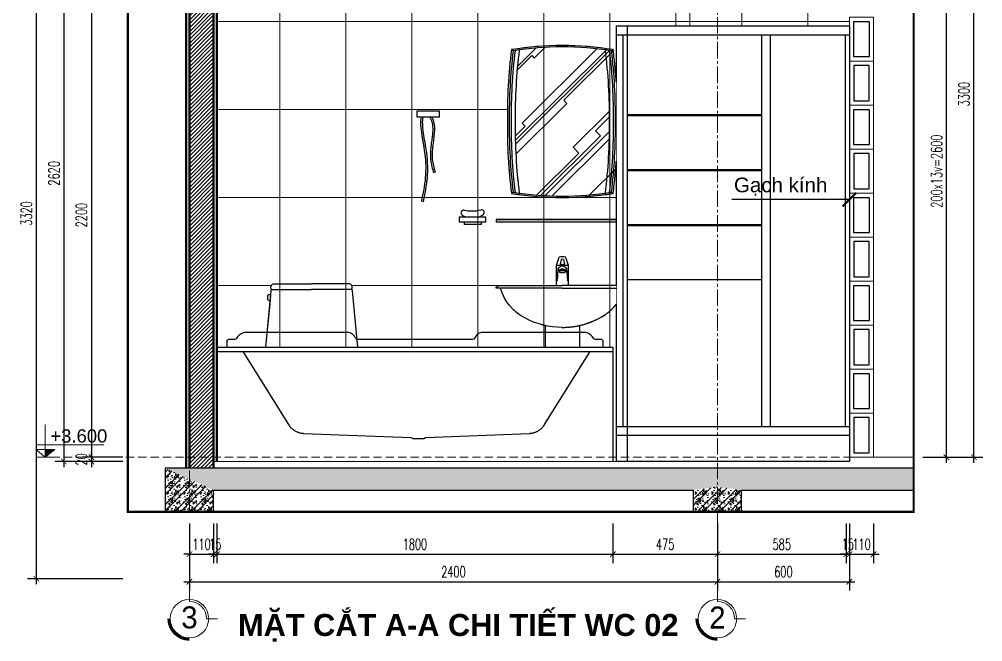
# Model space of a CAD drawing. Header units: millimetres. Extents: x -229618 to 2906, y -178063 to 96806.
# Drawn here: x -124300 to -119921, y -63331 to -60503 of the extents above; entities that cross this region are included whole.
import ezdxf
from ezdxf.enums import TextEntityAlignment as Align
from ezdxf.xclip import XClip

# ---------------------------------------------------------------- set-up
doc = ezdxf.new("R2010")
doc.units = ezdxf.units.MM
doc.header["$LTSCALE"] = 200
doc.header["$MEASUREMENT"] = 0
doc.header["$XCLIPFRAME"] = 0
doc.set_wipeout_variables(frame=1)
doc.header["$PDMODE"] = 3
doc.header["$PDSIZE"] = 50
for name, pattern in [('CENTER2', [1.125, 0.75, -0.125, 0.125, -0.125]), ('DASHED2', [0.375, 0.25, -0.125]), ('HIDDEN', [0.375, 0.25, -0.125])]:
    doc.linetypes.add(name, pattern=pattern)
doc.layers.get('0').update_dxf_attribs({"color": 95, "linetype": 'CONTINUOUS'})
doc.layers.get('DEFPOINTS').update_dxf_attribs({"linetype": 'CONTINUOUS'})
for name, color, linetype, lineweight in [('A-Wall', 1, 'CONTINUOUS', 50), ('hatch', 250, 'CONTINUOUS', 5), ('khuat', 8, 'DASHED2', 15), ('thay', 7, 'CONTINUOUS', 18), ('tim', 18, 'CENTER2', 9)]:
    doc.layers.add(name, color=color, linetype=linetype, lineweight=lineweight)
for name, color, linetype in [('DIM', 251, 'CONTINUOUS'), ('NOITHAT', 99, 'CONTINUOUS'), ('TEXT', 33, 'CONTINUOUS'), ('TUONG', 30, 'CONTINUOUS')]:
    doc.layers.add(name, color=color, linetype=linetype)
doc.styles.add('Aria H B iso', font='Vharialb_0.ttf')
doc.styles.add('Aria H iso', font='Vharial_0.ttf')
doc.styles.add('Arial iso', font='vnarial_0.ttf')
doc.styles.add('Arial N  iso', font='vnarialn_0.ttf')
doc.styles.add('dam', font='Vhavanb_0.ttf', dxfattribs={"width": 0.9, "height": 450})
doc.styles.add('Scale', font='vnsimli.shx', dxfattribs={"width": 0.65, "bigfont": 'bigfont.shx'})
doc.dimstyles.new('Scale', dxfattribs={"dimscale": 75, "dimtxt": 2, "dimasz": 1, "dimexe": 1.6, "dimexo": 0, "dimgap": 0.8, "dimtad": 1, "dimdec": 0, "dimzin": 0, "dimdsep": 46, "dimtxsty": 'Scale', "dimblk": 'ARCHTICK', "dimcen": 0.1, "dimdle": 1, "dimclrd": 256, "dimclre": 256, "dimclrt": 3, "dimadec": 0, "dimazin": 0, "dimtfac": 1, "dimtdec": 0, "dimtix": 1, "dimtmove": 2, "dimatfit": 3, "dimldrblk": 'ARCHTICK', "dimfxl": 0, "dimtolj": 1, "dimtzin": 0, "dimarcsym": 0})
pattern_1 = [(0, (138254.54, 118720.25), (0, 75), [0, -75]), (0, (138201.56, 118752.68), (0, 75), [0, -75]), (0, (138203.91, 118739.47), (0, 75), [0, -75]), (0, (138230.33, 118745.635), (0, 75), [0, -75]), (0, (138216.09, 118767.2), (0, 75), [0, -75]), (0, (138212.274, 118757.67), (0, 75), [0, -75]), (0, (138219.026, 118773.66), (0, 75), [0, -75]), (0, (138208.605, 118779.97), (0, 75), [0, -75]), (0, (138222.99, 118763.535), (0, 75), [0, -75]), (0, (138198.92, 118763.83), (0, 75), [0, -75]), (0, (138246.91, 118764.12), (0, 75), [0, -75]), (0, (138257.77, 118766.18), (0, 75), [0, -75]), (0, (138252.195, 118758.55), (0, 75), [0, -75]), (0, (138253.81, 118748.28), (0, 75), [0, -75]), (0, (138234.29, 118757.23), (0, 75), [0, -75]), (0, (138233.7, 118736.54), (0, 75), [0, -75]), (0, (138233.7, 118730.08), (0, 75), [0, -75]), (0, (138198.185, 118728.616), (0, 75), [0, -75]), (0, (138227.83, 118737.42), (0, 75), [0, -75]), (0, (138228.125, 118712.476), (0, 75), [0, -75]), (0, (138220.05, 118728.47), (0, 75), [0, -75]), (0, (138220.64, 118721.13), (0, 75), [0, -75]), (0, (138210.95, 118715.704), (0, 75), [0, -75]), (0, (138215.94, 118725.68), (0, 75), [0, -75]), (0, (138212.42, 118728.76), (0, 75), [0, -75]), (45, (138252.067, 118726.46), (0, 75.000023), [6, -100.06605]), (135, (138256.31, 118730.7), (-75.000023, 0), [6, -100.06605]), (270, (138252.07, 118734.944), (75, -1e-14), [8.485275, -66.514725]), (180, (138249.46, 118727.41), (-9e-15, -75), [9, -66]), (270, (138240.46, 118727.41), (75, -1e-14), [9, -66]), (45, (138240.463, 118718.413), (0, 75.000023), [12.72795, -93.3381]), (90, (138221.71, 118732.6), (-75, 5e-15), [12.6, -62.4]), (180, (138221.71, 118745.2), (-9e-15, -75), [12.6, -62.4]), (315, (138209.11, 118745.2), (75.000023, -2e-14), [17.8191, -88.24695]), (135, (138211.036, 118719.115), (-75.000023, 0), [5.25, -100.81605]), (225, (138207.323, 118722.827), (-8e-15, -75.000023), [5.25, -100.81605]), (0, (138203.61, 118719.115), (0, 75), [7.424625, -67.575375]), (0, (138238.45, 118769.82), (0, 75), [10.3125, -64.6875]), (90, (138248.76, 118769.82), (-75, 5e-15), [10.3125, -64.6875]), (225, (138248.76, 118780.13), (-8e-15, -75.000023), [14.58405, -91.481925]), (270, (138229.78, 118771.31), (75, -1e-14), [9.375, -65.625]), (0, (138229.78, 118761.94), (0, 75), [9.375, -65.625]), (135, (138239.15, 118761.937), (-75.000023, 0), [13.258275, -92.807775]), (45, (138234.546, 118774.2), (0, 75.000023), [6.375, -99.69105]), (135, (138239.054, 118778.71), (-75.000023, 0), [6.375, -99.69105]), (270, (138234.55, 118783.216), (75, -1e-14), [9.0156, -65.9844]), (135, (138205.1, 118768.8), (-75.000023, 0), [10.606575, -95.4594]), (0, (138197.6, 118768.8), (0, 75), [7.5, -67.5]), (270, (138197.6, 118776.3), (75, -1e-14), [7.5, -67.5]), (45, (138192.073, 118710.63), (-37.123106, 37.123106), []), (45, (138218.323, 118710.63), (-37.123106, 37.123106), [])]

# ---------------------------------------------------------------- blocks, each defined once
blk = doc.blocks.new('td')
for p, q in [((-1060.1, 1980), (0, 1980)), ((-1060.1, 1980), (-1060.1, 0)), ((0, 1980), (0, 0)), ((-1060.1, 1940), (0, 1940)), ((-1030.1, 1940), (-1030.1, 160)), ((-400.1, 1940), (-400.1, 160)), ((-360.1, 1940), (-360.1, 160)), ((-20, 1940), (-20, 160)), ((-1060.1, 160), (0, 160)), ((-1060.1, 120), (0, 120))]:
    blk.add_line(p, q)
at = {"color": 250, "ltscale": 3}
for p, q in [((-1010.1, 1980), (-1010.1, 0)), ((-1010.1, 1578), (-400.1, 1578)), ((-1010.1, 1573), (-400.1, 1573)), ((-1010.1, 1328), (-400.1, 1328)), ((-1010.1, 1323), (-400.1, 1323)), ((-1010.1, 1078), (-400.1, 1078)), ((-1010.1, 1073), (-400.1, 1073)), ((-1010.1, 828), (-400.1, 828))]:
    blk.add_line(p, q, dxfattribs=at)
at = {"color": 5}
blk.add_line((0, 0), (-1060.1, 0), dxfattribs=at)
blk = doc.blocks.new('KE - GUONG')
at = {"color": 250}
for p, q in [((-578, 225.1), (-585.9, 224.1)), ((-639.1, 93.5), (-631.4, 91.9)), ((-15, -224.2), (-15, -226.7)), ((15.3, -224.2), (15.3, -226.7))]:
    blk.add_line(p, q, dxfattribs=at)
for p, q in [((378, 24.7), (356.5, 123.3)), ((460, 123.3), (356.5, 123.3)), ((438.5, 24.7), (460, 123.3)), ((-300, 10), (300, 10)), ((-300, 10), (-300, 0)), ((300, 10), (300, 0)), ((378, 24.7), (438.5, 24.7)), ((27.5, -198.9), (-27.5, -198.9))]:
    blk.add_line(p, q)
for points in [[(-560, 504.1), (-560, 475.9), (-660, 475.9), (-660, 504.1)], [(-347.7, 21.4), (-468.7, 21.4), (-468.7, -0.7), (-347.7, -0.7)], [(347.7, 21.4), (468.7, 21.4), (468.7, -0.7), (347.7, -0.7)], [(-369.3, -12.2), (-444.8, -12.2), (-444.8, -1), (-369.3, -1)], [(369.3, -12.2), (444.8, -12.2), (444.8, -1), (369.3, -1)]]:
    blk.add_lwpolyline(points, close=True)
for points in [[(300, 10), (-300, 10)], [(-300, 0), (300, 0)]]:
    blk.add_lwpolyline(points)
for points in [[(-5.9, -172), (-9.3, -192.4, 0.169183)], [(5.9, -172), (9.3, -192.4, -0.169183)]]:
    blk.add_lwpolyline(points, format="xyb")
blk.add_lwpolyline([(15.3, -224.2, 0.259522), (14.7, -223.1, 0.076064), (10.9, -221.5, 0.036376), (6.4, -220.7, 0.026507), (0.1, -220.3, 0.026507), (-6.1, -220.7, 0.036376), (-10.6, -221.5, 0.076064), (-14.4, -223.1, 0.259522), (-15, -224.2, 0.259522)], format="xyb", dxfattribs=at)
blk.add_lwpolyline([(-15, -226.7, 0.259522), (-14.4, -227.9, 0.076064), (-10.6, -229.5, 0.036376), (-6.1, -230.3, 0.026507), (0.1, -230.6, 0.026507), (6.4, -230.3, 0.036376), (10.9, -229.5, 0.076064), (14.7, -227.9, 0.259522), (15.3, -226.7, 0.259522), (14.7, -225.6, 0.076064), (10.9, -224, 0.036376), (6.4, -223.2, 0.026507), (0.1, -222.9, 0.026507), (-6.1, -223.2, 0.036376), (-10.6, -224, 0.076064), (-14.4, -225.6, 0.259522)], format="xyb", close=True, dxfattribs=at)
for centre, radius, start, end in [((-449.1, 40.9), 11.7, 78.5271, 232.5106), ((-411.6, 225.7), 176.9, 258.5271, 283.863), ((-366.4, 42.6), 11.7, 309.8795, 103.863), ((-408.9, 93.4), 77.9, 232.5106, 247.6157), ((-408.9, 93.4), 77.9, 292.3843, 309.8795), ((0, -180.7), 10.5, 56.062, 123.938), ((0.1, -237.9), 23, 31.6515, 148.3091), ((0, -162.2), 31.6, 252.9385, 287.0615)]:
    blk.add_arc(centre, radius, start, end)
for points, knots in [([(-639.1, 93.5), (-631.8, 128.5), (-617.1, 198.4), (-620.6, 319.7), (-642.5, 400.5), (-643.2, 466.6), (-640.1, 475.9)], [0, 0, 0, 0, 107.44912, 214.543406, 353.19918, 382.692717, 382.692717, 382.692717, 382.692717]), ([(-631.4, 91.9), (-629.2, 102.3), (-627, 112.8), (-623.1, 132.5), (-621.3, 141.7), (-618.4, 159.1), (-617.1, 167.3), (-615.1, 182.3), (-614.3, 189), (-613.1, 201.5), (-612.7, 207.4), (-612, 219.2), (-611.8, 225.1), (-611.4, 242.7), (-611.6, 254.5), (-612.4, 272.8), (-612.9, 279.4), (-613.9, 291.6), (-614.4, 297.1), (-615.5, 306.7), (-616, 310.7), (-617.1, 318.7), (-617.7, 322.6), (-619.6, 334.5), (-620.9, 342.2), (-624.7, 364), (-627.2, 377.9), (-631.5, 406.7), (-633.3, 421.7), (-634.4, 439.4), (-634.5, 441.1), (-634.7, 444.4), (-634.7, 445.9), (-634.8, 448.9), (-634.9, 450.4), (-635, 454.9), (-634.9, 457.8), (-634.6, 463.3), (-634.3, 466), (-633.4, 470.8), (-632.8, 473), (-631.9, 475.2), (-631.7, 475.6), (-631.6, 475.9)], [0, 0, 0, 0, 32.051414, 32.051414, 59.922573, 59.922573, 84.595144, 84.595144, 104.421072, 104.421072, 121.6174, 121.6174, 138.813729, 138.813729, 173.206386, 173.206386, 192.834642, 192.834642, 209.538266, 209.538266, 221.881405, 221.881405, 234.224545, 234.224545, 258.910823, 258.910823, 303.026018, 303.026018, 347.141213, 347.141213, 351.905454, 351.905454, 356.023752, 356.023752, 360.142051, 360.142051, 368.378648, 368.378648, 376.615245, 376.615245, 384.851843, 384.851843, 386.272842, 386.272842, 386.272842, 386.272842]), ([(-602.6, 475.9), (-602.3, 475.4), (-602, 475), (-601.5, 474), (-601.2, 473.5), (-600.3, 471.9), (-599.8, 470.9), (-598.2, 467.7), (-597.2, 465.6), (-594.6, 459.1), (-593.3, 454.7), (-591.1, 445.7), (-590.4, 441.2), (-589.1, 429), (-588.9, 421.2), (-589.5, 405.3), (-590.3, 397.3), (-592.3, 380.9), (-593.5, 372.7), (-595.2, 360.6), (-595.7, 356.8), (-596.7, 349.3), (-597.2, 345.5), (-598.4, 334.2), (-599.1, 326.7), (-599.8, 314.5), (-599.9, 309.7), (-599.9, 301.1), (-599.8, 297.1), (-599.4, 289.5), (-599.2, 285.8), (-598.4, 278.5), (-597.9, 274.9), (-596.1, 264.1), (-594.5, 256.9), (-590.6, 240.8), (-588.1, 231.8), (-585.7, 223)], [440.706579, 440.706579, 440.706579, 440.706579, 442.338268, 442.338268, 444.206247, 444.206247, 447.942204, 447.942204, 455.414119, 455.414119, 470.35795, 470.35795, 485.30178, 485.30178, 509.480623, 509.480623, 533.659466, 533.659466, 557.838309, 557.838309, 568.852156, 568.852156, 579.866002, 579.866002, 601.893696, 601.893696, 615.739718, 615.739718, 627.322298, 627.322298, 637.99877, 637.99877, 648.675243, 648.675243, 670.028189, 670.028189, 697.35351, 697.35351, 697.35351, 697.35351]), ([(-593.5, 475.9), (-574, 439.7), (-587.2, 371.4), (-595.5, 287.9), (-583.4, 244.4), (-578, 225.1)], [445.196862, 445.196862, 445.196862, 445.196862, 563.3962, 637.834002, 697.35351, 697.35351, 697.35351, 697.35351])]:
    blk.add_open_spline(points, degree=3, knots=knots, dxfattribs=at)
for points in [[(-231.3, 782), (-178.9, 789.3), (-130.4, 794.5), (-68.5, 798.9), (-18.8, 800.6), (38.5, 800.1), (94.1, 797.3), (140.7, 793.5), (186.9, 788.3), (231.3, 782), (237.9, 722.9), (242.2, 675), (246.7, 606.9), (249.1, 543.3), (249.8, 494.7), (249.8, 422.3), (248, 331.7), (243.8, 255.9), (239.4, 203.2), (231.3, 128.8), (194.5, 123.5), (137.9, 117), (70.9, 112.1), (5.8, 110), (-59.8, 111.5), (-116, 115.1), (-182.2, 121.9), (-231.3, 128.8), (-238.5, 193.8), (-244.2, 262.8), (-248, 332.9), (-249.6, 393.5), (-249.7, 455.4), (-249.4, 531.7), (-246.9, 603), (-242.4, 672.4), (-237.6, 726.1)], [(-300.6, -301.5), (-300.6, -298), (-289.2, -290), (289.2, -290), (300.6, -298), (300.6, -301.5), (280.3, -301.5), (270.5, -330.5), (257.7, -355.8), (240.1, -381), (225.2, -397.5), (200.4, -418.6), (170.7, -436.7), (144.8, -449.5), (104.3, -464.6), (78.7, -474.6), (78.7, -641.9), (67.3, -660.2), (48.7, -677.3), (28.3, -687.6), (0, -692.3), (-28.9, -687.4), (-50.8, -675.9), (-68.2, -659.1), (-78.7, -641.9), (-78.7, -474.6), (-105.9, -464.1), (-139.7, -451.7), (-170.7, -436.7), (-198.4, -420.1), (-227.8, -394.9), (-251.5, -365.6), (-263.3, -345.6), (-274.1, -321.2), (-280.3, -301.5)]]:
    blk.add_wipeout(points).dxf.layer = 'hatch'
for p, q in [((-223.4, 777), (-231.3, 782)), ((223.4, 777), (231.3, 782)), ((-223.4, 133.8), (-231.3, 128.8)), ((223.4, 133.8), (231.3, 128.8)), ((-78.7, -474.6), (-78.7, -641.9)), ((78.7, -474.6), (78.7, -641.9))]:
    blk.add_line(p, q)
for points in [[(-205.6, 688.3), (-138.6, 754.8), (-127.7, 743.7), (-77.8, 793.2)], [(-204, 706.1), (-118.6, 790.8)], [(-214.1, 389.3), (-168.9, 434.1), (-183.3, 448.6), (158.3, 787.5)], [(-213.7, 369), (203, 782.5)], [(-213.3, 352.9), (217.7, 780.6)], [(-211.4, 307.7), (20.5, 537.9), (6.7, 551.8), (234.8, 778.1)], [(-119.1, 120), (74.8, 312.3), (49.1, 338.2), (214.4, 502.1)], [(-99.8, 118.8), (174.1, 390.5), (151.4, 413.5), (214.4, 476)], [(-80.1, 117.7), (214.4, 409.9)], [(-48, 116.6), (213.9, 376.4)], [(122.7, 120.3), (245.9, 242.5)]]:
    blk.add_lwpolyline(points, dxfattribs=at)
for points in [[(27.5, -280.7), (27.5, -198.9), (17.9, -166.5, 0.332909), (8.9, -159.8), (0, -159.8), (-8.9, -159.8, 0.332909), (-17.9, -166.5), (-27.5, -198.9), (-27.5, -280.7)], [(-22.7, -268.7), (-18.6, -214.6, -0.741267), (18.9, -214.6), (23, -268.7)], [(0, -480, -0.126626), (-170.7, -436.7, -0.216901), (-280.3, -301.5, -1.293166)], [(0, -480, 0.126626), (170.7, -436.7, 0.216901), (280.3, -301.5, 1.293166)]]:
    blk.add_lwpolyline(points, format="xyb")
for points in [[(-280.3, -301.5), (-300.6, -301.5), (-300.6, -298), (-289.2, -290), (-211.5, -290)], [(0, -301.5), (-280.3, -301.5)], [(-211.5, -290), (0, -290)], [(-27.5, -280.7), (-27.5, -290)], [(211.5, -290), (0, -290)], [(0, -301.5), (280.3, -301.5)], [(27.5, -290), (27.5, -280.7)], [(280.3, -301.5), (300.6, -301.5), (300.6, -298), (289.2, -290), (211.5, -290)]]:
    blk.add_lwpolyline(points)
for centre, radius, start, end in [((9.6, -747.2), 1548, 90.3542, 98.9514), ((9.6, -747.2), 1541.8, 90.3556, 98.6923), ((-9.6, -747.2), 1548, 81.0486, 89.6458), ((-9.6, -747.2), 1541.8, 81.3077, 89.6444), ((2151.8, 484.1), 2401.6, 172.8749, 180.6843), ((2151.8, 484.1), 2393.2, 172.9703, 180.6867), ((-2151.8, 484.1), 2393.2, 359.3133, 7.0297), ((-2151.8, 484.1), 2401.6, 359.3157, 7.1251), ((2151.8, 426.7), 2401.6, 179.3157, 187.1251), ((2151.8, 426.7), 2393.2, 179.3133, 187.0297), ((-2151.8, 426.7), 2393.2, 352.9703, 0.6867), ((-2151.8, 426.7), 2401.6, 352.8749, 0.6843), ((9.6, 1657.9), 1541.8, 261.3077, 269.6444), ((-9.6, 1657.9), 1541.8, 270.3556, 278.6923), ((9.6, 1657.9), 1548, 261.0486, 269.6458), ((-9.6, 1657.9), 1548, 270.3542, 278.9514), ((0, -605.8), 86.6, 204.6461, 335.3539)]:
    blk.add_arc(centre, radius, start, end)
for centre, radius, start, end in [((2151.8, 484.1), 2384.6, 172.9125, 180.6892), ((2151.8, 484.1), 2366.2, 172.7926, 180.6946), ((-2151.8, 484.1), 2366.2, 359.3054, 7.2074), ((-2151.8, 484.1), 2384.6, 359.3108, 7.0875), ((2151.8, 426.7), 2384.6, 179.3108, 187.0875), ((2151.8, 426.7), 2366.2, 179.3054, 187.2074), ((-2151.8, 426.7), 2366.2, 352.7926, 0.6946), ((-2151.8, 426.7), 2384.6, 352.9125, 0.6892)]:
    blk.add_arc(centre, radius, start, end, dxfattribs=at)
at = {"layer": 'hatch'}
for points in [[(-231.3, 782), (-178.9, 789.3), (-130.4, 794.5), (-68.5, 798.9), (-18.8, 800.6), (38.5, 800.1), (94.1, 797.3), (140.7, 793.5), (186.9, 788.3), (231.3, 782), (237.9, 722.9), (242.2, 675), (246.7, 606.9), (249.1, 543.3), (249.8, 494.7), (249.8, 422.3), (248, 331.7), (243.8, 255.9), (239.4, 203.2), (231.3, 128.8), (194.5, 123.5), (137.9, 117), (70.9, 112.1), (5.8, 110), (-59.8, 111.5), (-116, 115.1), (-182.2, 121.9), (-231.3, 128.8), (-238.5, 193.8), (-244.2, 262.8), (-248, 332.9), (-249.6, 393.5), (-249.7, 455.4), (-249.4, 531.7), (-246.9, 603), (-242.4, 672.4), (-237.6, 726.1)], [(-300.6, -301.5), (-300.6, -298), (-289.2, -290), (289.2, -290), (300.6, -298), (300.6, -301.5), (280.3, -301.5), (270.5, -330.5), (257.7, -355.8), (240.1, -381), (225.2, -397.5), (200.4, -418.6), (170.7, -436.7), (144.8, -449.5), (104.3, -464.6), (78.7, -474.6), (78.7, -641.9), (67.3, -660.2), (48.7, -677.3), (28.3, -687.6), (0, -692.3), (-28.9, -687.4), (-50.8, -675.9), (-68.2, -659.1), (-78.7, -641.9), (-78.7, -474.6), (-105.9, -464.1), (-139.7, -451.7), (-170.7, -436.7), (-198.4, -420.1), (-227.8, -394.9), (-251.5, -365.6), (-263.3, -345.6), (-274.1, -321.2), (-280.3, -301.5)]]:
    blk.add_lwpolyline(points, close=True, dxfattribs=at)
blk = doc.blocks.new('WC2-F')
blk.add_wipeout([(174.5, 787.5), (179.4, 784.3), (182.8, 780), (184.9, 773), (184.5, 767.7), (182.2, 762.4), (184, 759.1), (184.9, 755.4), (216.2, 420.8), (220.5, 418), (224.6, 413.5), (227.1, 408.4), (228.1, 403.4), (227.7, 397.2), (226.3, 392.3), (224.8, 387.7), (228.8, 381.3), (229.2, 335.4), (220.2, 320.3), (212.1, 309), (197.2, 289.1), (180.9, 268.8), (166.5, 252), (148, 231.7), (132.1, 215.3), (120.7, 204.2), (114.7, 195.9), (112.2, 186.1), (111.3, 171.8), (110.2, 149.9), (109.2, 125.8), (109.2, 94.4), (108.3, 68.5), (108.6, 38.2), (109, 22.6), (109.7, 0), (-109.7, 0), (-108.7, 34.2), (-108.4, 60.8), (-108.5, 93.1), (-109.1, 122.9), (-110.4, 154), (-111.8, 179.4), (-112.2, 186.1), (-113.3, 192.1), (-115.7, 197.7), (-120.7, 204.2), (-128.3, 211.6), (-139.3, 222.7), (-152.3, 236.3), (-163.6, 248.8), (-177, 264.1), (-189.9, 279.9), (-200.9, 293.9), (-212.7, 309.8), (-221.7, 322.6), (-224.9, 327.7), (-229.2, 335.4), (-229.1, 341.5), (-229, 353.8), (-229, 365), (-228.9, 374.5), (-228.8, 381.3), (-224.8, 387.7), (-225.4, 389.7), (-227.1, 394.9), (-228.1, 399.9), (-228, 404.6), (-226.5, 409.9), (-224.1, 414.1), (-220.1, 418.4), (-216.2, 420.8), (-184.9, 755.4), (-184.4, 758.1), (-183.1, 760.9), (-182.2, 762.4), (-183.5, 764.9), (-184.6, 768.1), (-184.9, 772.3), (-184.2, 776.7), (-182.9, 779.7), (-180.8, 782.9), (-178.4, 785.1), (-175.9, 786.8), (-174.5, 787.5)]).dxf.layer = 'hatch'
for points in [[(-182.2, 762.4, 0.135789), (-184.9, 755.4, 0), (-186.6, 737.3, 0.372877)], [(-182.2, 762.4, -0.464865), (-174.5, 787.5), (0, 787.5)], [(182.2, 762.4, 0.464865), (174.5, 787.5), (0, 787.5)], [(182.2, 762.4, -0.135789), (184.9, 755.4, 0), (216.2, 420.8, -0.372877), (227.1, 394.9), (224.8, 387.7), (228.8, 381.3), (229.2, 335.4, -0.035706), (220.2, 320.3, -0.049287), (120.7, 204.2, 0.187314), (112.2, 186.1, 0.026507), (109.7, 0), (0, 0)], [(-188.7, 714.4), (-216.2, 420.8, 0.372877), (-227.1, 394.9), (-224.8, 387.7), (-228.8, 381.3), (-229.2, 335.4, 0.035706), (-220.2, 320.3, 0.049287), (-120.7, 204.2, -0.187314), (-112.2, 186.1, -0.026507), (-109.7, 0), (0, 0)], [(-186.6, 737.3), (-196.2, 737.3, 0.414214), (-199.4, 734.1), (-199.4, 717.7, 0.414214), (-196.2, 714.4), (-188.7, 714.4)], [(-186.6, 737.3), (-188.7, 714.4, 0.372877)], [(0, 387), (-214.4, 387, -0.09755), (-225.2, 389.1, -1.071016)], [(0, 387), (214.4, 387, 0.09755), (225.2, 389.1, 1.071016)], [(0, 330.5), (-217.8, 330.5, 0.146126), (-225.3, 328.2, -4.213533)], [(0, 330.5), (217.8, 330.5, -0.146126), (225.3, 328.2, 4.213533)]]:
    blk.add_lwpolyline(points, format="xyb")
at = {"color": 250}
for points in [[(-182.2, 762.4), (0, 762.4)], [(182.2, 762.4), (0, 762.4)], [(0, 408.7), (-185.6, 406.3)], [(-105.9, 390.7), (-109, 393.2), (-106.2, 407.2), (-107.6, 412.6), (-102.8, 422.8)], [(0, 408.7), (185.6, 406.3)], [(105.9, 390.7), (109, 393.2), (106.2, 407.2), (107.6, 412.6), (102.8, 422.8)], [(-175.3, 389.5), (-153.7, 389.8)], [(-174.6, 387), (-175.3, 389.3)], [(0, 391.4), (-154, 389.8)], [(-153.4, 389.7), (-153.4, 387)], [(0, 391.4), (154, 389.8)], [(153.4, 389.7), (153.4, 387)], [(175.3, 389.5), (153.7, 389.8)], [(174.6, 387), (175.3, 389.3)]]:
    blk.add_lwpolyline(points, dxfattribs=at)
for points in [[(-186.2, 418), (-207.1, 418, -0.133329), (-216.6, 420.6, 1.360403)], [(0, 423.1), (-180.8, 423.1, 0.34288), (-185.9, 419.1, -0.0145), (-188.2, 411.2, 0.376538), (-186.2, 406.6, 0.162235), (-191.3, 402.9, 0.147806), (-194.7, 393, 0.412755), (-191.3, 389.3), (-175.3, 389.5)], [(0, 423.1), (180.8, 423.1, -0.34288), (185.9, 419.1, 0.0145), (188.2, 411.2, -0.376538), (186.2, 406.6, -0.162235), (191.3, 402.9, -0.147806), (194.7, 393, -0.412755), (191.3, 389.3), (175.3, 389.5)], [(186.2, 418), (207.1, 418, 0.133329), (216.6, 420.6, -1.360403)]]:
    blk.add_lwpolyline(points, format="xyb", dxfattribs=at)
at = {"layer": 'hatch'}
blk.add_lwpolyline([(174.5, 787.5), (179.4, 784.3), (182.8, 780), (184.9, 773), (184.5, 767.7), (182.2, 762.4), (184, 759.1), (184.9, 755.4), (216.2, 420.8), (220.5, 418), (224.6, 413.5), (227.1, 408.4), (228.1, 403.4), (227.7, 397.2), (226.3, 392.3), (224.8, 387.7), (228.8, 381.3), (229.2, 335.4), (220.2, 320.3), (212.1, 309), (197.2, 289.1), (180.9, 268.8), (166.5, 252), (148, 231.7), (132.1, 215.3), (120.7, 204.2), (114.7, 195.9), (112.2, 186.1), (111.3, 171.8), (110.2, 149.9), (109.2, 125.8), (109.2, 94.4), (108.3, 68.5), (108.6, 38.2), (109, 22.6), (109.7, 0), (-109.7, 0), (-108.7, 34.2), (-108.4, 60.8), (-108.5, 93.1), (-109.1, 122.9), (-110.4, 154), (-111.8, 179.4), (-112.2, 186.1), (-113.3, 192.1), (-115.7, 197.7), (-120.7, 204.2), (-128.3, 211.6), (-139.3, 222.7), (-152.3, 236.3), (-163.6, 248.8), (-177, 264.1), (-189.9, 279.9), (-200.9, 293.9), (-212.7, 309.8), (-221.7, 322.6), (-224.9, 327.7), (-229.2, 335.4), (-229.1, 341.5), (-229, 353.8), (-229, 365), (-228.9, 374.5), (-228.8, 381.3), (-224.8, 387.7), (-225.4, 389.7), (-227.1, 394.9), (-228.1, 399.9), (-228, 404.6), (-226.5, 409.9), (-224.1, 414.1), (-220.1, 418.4), (-216.2, 420.8), (-184.9, 755.4), (-184.4, 758.1), (-183.1, 760.9), (-182.2, 762.4), (-183.5, 764.9), (-184.6, 768.1), (-184.9, 772.3), (-184.2, 776.7), (-182.9, 779.7), (-180.8, 782.9), (-178.4, 785.1), (-175.9, 786.8), (-174.5, 787.5)], close=True, dxfattribs=at)
blk = doc.blocks.new('MBEN BON TAM')
for p, q in [((115.8, 520), (1915.7, 520)), ((115.8, 520), (115.8, 0)), ((115.8, 500), (1915.7, 500)), ((1915.7, 520), (1915.7, 0))]:
    blk.add_line(p, q)
at = {"color": 8}
blk.add_lwpolyline([(1286.7, 561.2, -0.304632), (1277.5, 555), (755.3, 555, -0.304632), (746, 561.2, 0.252249), (714.7, 587), (245.9, 587, 0.097211), (234.5, 584.8, 0.153758), (203.1, 558.7, -0.254734), (196.4, 555), (170.8, 555, 0.414214), (160.8, 545), (160.8, 520), (1871.9, 520), (1871.9, 545, 0.414214), (1861.9, 555), (1836.4, 555, -0.254734), (1829.7, 558.7, 0.153758), (1798.2, 584.8, 0.097211), (1786.9, 587), (1318.1, 587, 0.252249)], format="xyb", close=True, dxfattribs=at)
at = {"color": 8, "linetype": 'HIDDEN', "ltscale": 10}
blk.add_lwpolyline([(233.8, 500), (441.2, 168.2, 0.248182), (510, 128.4), (997.7, 109.6), (1005.8, 105), (1055.8, 105), (1063.9, 109.6), (1536.7, 128.4, 0.248182), (1605.4, 168.2), (1812.8, 500)], format="xyb", dxfattribs=at)
blk = doc.blocks.new('_ArchTick')
at = {"color": 0, "linetype": 'ByBlock', "const_width": 0.15}
blk.add_lwpolyline([(-0.5, -0.5), (0.5, 0.5)], dxfattribs=at)
blk = doc.blocks.new('*D1008')
at = {"layer": 'DEFPOINTS', "color": 0}
for p in [(-120193.3, -59893), (-120086, -59893), (-120193.3, -62493)]:
    blk.add_point(p, dxfattribs=at)
at = {"layer": 'DIM', "lineweight": -2}
for p, q in [((-120193.3, -59893), (-120046, -59893)), ((-120086, -62518), (-120086, -59868)), ((-120193.3, -62493), (-120046, -62493))]:
    blk.add_line(p, q, dxfattribs=at)
at = {"layer": 'DIM', "lineweight": -2, "xscale": 25, "yscale": 25, "zscale": 25}
for p, rotation in [((-120086, -59893), 90), ((-120086, -62493), 270)]:
    blk.add_blockref('_ArchTick', p, dxfattribs=dict(at, rotation=rotation))
at = {"layer": 'DIM', "color": 3, "insert": (-120131, -61193), "char_height": 50, "attachment_point": 5, "rotation": 90, "style": 'Scale'}
blk.add_mtext('\\A1;200x13v=2600', dxfattribs=at)
blk = doc.blocks.new('*D1010')
at = {"layer": 'DEFPOINTS', "color": 0}
for p in [(-120193.3, -59193), (-119961, -59193), (-120193.3, -62493)]:
    blk.add_point(p, dxfattribs=at)
at = {"layer": 'DIM', "lineweight": -2}
for p, q in [((-120193.3, -59193), (-119921, -59193)), ((-119961, -62518), (-119961, -59168)), ((-120193.3, -62493), (-119921, -62493))]:
    blk.add_line(p, q, dxfattribs=at)
at = {"layer": 'DIM', "lineweight": -2, "xscale": 25, "yscale": 25, "zscale": 25}
for p, rotation in [((-119961, -59193), 90), ((-119961, -62493), 270)]:
    blk.add_blockref('_ArchTick', p, dxfattribs=dict(at, rotation=rotation))
at = {"layer": 'DIM', "color": 3, "insert": (-120006, -60843), "char_height": 50, "attachment_point": 5, "rotation": 90, "style": 'Scale'}
blk.add_mtext('\\A1;3300', dxfattribs=at)
blk = doc.blocks.new('*D1014')
at = {"layer": 'DEFPOINTS', "color": 0}
for p in [(-123830, -60293), (-123972.6, -62493), (-123830, -62493)]:
    blk.add_point(p, dxfattribs=at)
at = {"layer": 'DIM', "lineweight": -2}
for p, q in [((-123830, -60293), (-124012.6, -60293)), ((-123972.6, -60268), (-123972.6, -62518)), ((-123830, -62493), (-124012.6, -62493))]:
    blk.add_line(p, q, dxfattribs=at)
at = {"layer": 'DIM', "lineweight": -2, "xscale": 25, "yscale": 25, "zscale": 25}
for p, rotation in [((-123972.6, -60293), 90), ((-123972.6, -62493), 270)]:
    blk.add_blockref('_ArchTick', p, dxfattribs=dict(at, rotation=rotation))
at = {"layer": 'DIM', "color": 3, "insert": (-124017.6, -61393), "char_height": 50, "attachment_point": 5, "rotation": 90, "style": 'Scale'}
blk.add_mtext('\\A1;2200', dxfattribs=at)
blk = doc.blocks.new('*D1015')
at = {"layer": 'DEFPOINTS', "color": 0}
for p in [(-123830, -62493), (-123972.6, -62513), (-123830, -62513)]:
    blk.add_point(p, dxfattribs=at)
at = {"layer": 'DIM', "lineweight": -2}
for p, q in [((-123830, -62493), (-124012.6, -62493)), ((-123972.6, -62493), (-123972.6, -62468)), ((-123972.6, -62493), (-123972.6, -62513)), ((-123830, -62513), (-124012.6, -62513)), ((-123972.6, -62513), (-123972.6, -62538))]:
    blk.add_line(p, q, dxfattribs=at)
at = {"layer": 'DIM', "lineweight": -2, "xscale": 25, "yscale": 25, "zscale": 25}
for p, rotation in [((-123972.6, -62493), 270), ((-123972.6, -62513), 90)]:
    blk.add_blockref('_ArchTick', p, dxfattribs=dict(at, rotation=rotation))
at = {"layer": 'DIM', "color": 3, "insert": (-124017.6, -62503), "char_height": 50, "attachment_point": 5, "rotation": 90, "style": 'Scale'}
blk.add_mtext('\\A1;20', dxfattribs=at)
blk = doc.blocks.new('*D1016')
at = {"layer": 'DEFPOINTS', "color": 0}
for p in [(-123830, -59893), (-124097.6, -62513), (-123830, -62513)]:
    blk.add_point(p, dxfattribs=at)
at = {"layer": 'DIM', "lineweight": -2}
for p, q in [((-123830, -59893), (-124137.6, -59893)), ((-124097.6, -59868), (-124097.6, -62538)), ((-123830, -62513), (-124137.6, -62513))]:
    blk.add_line(p, q, dxfattribs=at)
at = {"layer": 'DIM', "lineweight": -2, "xscale": 25, "yscale": 25, "zscale": 25}
for p, rotation in [((-124097.6, -59893), 90), ((-124097.6, -62513), 270)]:
    blk.add_blockref('_ArchTick', p, dxfattribs=dict(at, rotation=rotation))
at = {"layer": 'DIM', "color": 3, "insert": (-124142.6, -61203), "char_height": 50, "attachment_point": 5, "rotation": 90, "style": 'Scale'}
blk.add_mtext('\\A1;2620', dxfattribs=at)
blk = doc.blocks.new('*D1017')
at = {"layer": 'DEFPOINTS', "color": 0}
for p in [(-124222.6, -59725.2), (-123830, -59725.2), (-123830, -63045.2)]:
    blk.add_point(p, dxfattribs=at)
at = {"layer": 'DIM', "lineweight": -2}
for p, q in [((-123830, -59725.2), (-124262.6, -59725.2)), ((-124222.6, -63070.2), (-124222.6, -59700.2)), ((-123830, -63045.2), (-124262.6, -63045.2))]:
    blk.add_line(p, q, dxfattribs=at)
at = {"layer": 'DIM', "lineweight": -2, "xscale": 25, "yscale": 25, "zscale": 25}
for p, rotation in [((-124222.6, -59725.2), 90), ((-124222.6, -63045.2), 270)]:
    blk.add_blockref('_ArchTick', p, dxfattribs=dict(at, rotation=rotation))
at = {"layer": 'DIM', "color": 3, "insert": (-124267.6, -61385.2), "char_height": 50, "attachment_point": 5, "rotation": 90, "style": 'Scale'}
blk.add_mtext('\\A1;3320', dxfattribs=at)
blk = doc.blocks.new('*D1027')
at = {"layer": 'DEFPOINTS', "color": 0}
for p in [(-123526.9, -62794.3), (-123416.9, -62794.3), (-123416.9, -62933.7)]:
    blk.add_point(p, dxfattribs=at)
at = {"layer": 'DIM', "lineweight": -2}
for p, q in [((-123526.9, -62794.3), (-123526.9, -62973.7)), ((-123416.9, -62794.3), (-123416.9, -62973.7)), ((-123526.9, -62933.7), (-123551.9, -62933.7)), ((-123526.9, -62933.7), (-123416.9, -62933.7)), ((-123416.9, -62933.7), (-123391.9, -62933.7))]:
    blk.add_line(p, q, dxfattribs=at)
at = {"layer": 'DIM', "lineweight": -2, "xscale": 25, "yscale": 25, "zscale": 25}
blk.add_blockref('_ArchTick', (-123526.9, -62933.7), dxfattribs=at)
at = {"layer": 'DIM', "lineweight": -2, "xscale": 25, "yscale": 25, "zscale": 25, "rotation": 180}
blk.add_blockref('_ArchTick', (-123416.9, -62933.7), dxfattribs=at)
at = {"layer": 'DIM', "color": 3, "insert": (-123471.9, -62888.7), "char_height": 50, "attachment_point": 5, "style": 'Scale'}
blk.add_mtext('\\A1;110', dxfattribs=at)
blk = doc.blocks.new('*D1028')
at = {"layer": 'DEFPOINTS', "color": 0}
for p in [(-123416.9, -62794.3), (-123401.9, -62794.3), (-123401.9, -62933.7)]:
    blk.add_point(p, dxfattribs=at)
at = {"layer": 'DIM', "lineweight": -2}
for p, q in [((-123416.9, -62794.3), (-123416.9, -62973.7)), ((-123401.9, -62794.3), (-123401.9, -62973.7)), ((-123416.9, -62933.7), (-123441.9, -62933.7)), ((-123416.9, -62933.7), (-123401.9, -62933.7)), ((-123401.9, -62933.7), (-123376.9, -62933.7))]:
    blk.add_line(p, q, dxfattribs=at)
at = {"layer": 'DIM', "lineweight": -2, "xscale": 25, "yscale": 25, "zscale": 25}
blk.add_blockref('_ArchTick', (-123416.9, -62933.7), dxfattribs=at)
at = {"layer": 'DIM', "lineweight": -2, "xscale": 25, "yscale": 25, "zscale": 25, "rotation": 180}
blk.add_blockref('_ArchTick', (-123401.9, -62933.7), dxfattribs=at)
at = {"layer": 'DIM', "color": 3, "insert": (-123409.4, -62888.7), "char_height": 50, "attachment_point": 5, "style": 'Scale'}
blk.add_mtext('\\A1;15', dxfattribs=at)
blk = doc.blocks.new('*D1029')
at = {"layer": 'DEFPOINTS', "color": 0}
for p in [(-123401.9, -62794.3), (-121602, -62794.3), (-121602, -62933.7)]:
    blk.add_point(p, dxfattribs=at)
at = {"layer": 'DIM', "lineweight": -2}
for p, q in [((-123401.9, -62794.3), (-123401.9, -62973.7)), ((-121602, -62794.3), (-121602, -62973.7)), ((-123426.9, -62933.7), (-121577, -62933.7))]:
    blk.add_line(p, q, dxfattribs=at)
at = {"layer": 'DIM', "lineweight": -2, "xscale": 25, "yscale": 25, "zscale": 25, "rotation": 180}
blk.add_blockref('_ArchTick', (-123401.9, -62933.7), dxfattribs=at)
at = {"layer": 'DIM', "lineweight": -2, "xscale": 25, "yscale": 25, "zscale": 25}
blk.add_blockref('_ArchTick', (-121602, -62933.7), dxfattribs=at)
at = {"layer": 'DIM', "color": 3, "insert": (-122502, -62888.7), "char_height": 50, "attachment_point": 5, "style": 'Scale'}
blk.add_mtext('\\A1;1800', dxfattribs=at)
blk = doc.blocks.new('*D1030')
at = {"layer": 'DEFPOINTS', "color": 0}
for p in [(-120541.9, -62794.3), (-120526.9, -62794.3), (-120526.9, -62933.7)]:
    blk.add_point(p, dxfattribs=at)
at = {"layer": 'DIM', "lineweight": -2}
for p, q in [((-120541.9, -62794.3), (-120541.9, -62973.7)), ((-120526.9, -62794.3), (-120526.9, -62973.7)), ((-120541.9, -62933.7), (-120566.9, -62933.7)), ((-120541.9, -62933.7), (-120526.9, -62933.7)), ((-120526.9, -62933.7), (-120501.9, -62933.7))]:
    blk.add_line(p, q, dxfattribs=at)
at = {"layer": 'DIM', "lineweight": -2, "xscale": 25, "yscale": 25, "zscale": 25}
blk.add_blockref('_ArchTick', (-120541.9, -62933.7), dxfattribs=at)
at = {"layer": 'DIM', "lineweight": -2, "xscale": 25, "yscale": 25, "zscale": 25, "rotation": 180}
blk.add_blockref('_ArchTick', (-120526.9, -62933.7), dxfattribs=at)
at = {"layer": 'DIM', "color": 3, "insert": (-120534.4, -62888.7), "char_height": 50, "attachment_point": 5, "style": 'Scale'}
blk.add_mtext('\\A1;15', dxfattribs=at)
blk = doc.blocks.new('*D1031')
at = {"layer": 'DEFPOINTS', "color": 0}
for p in [(-120526.9, -62794.3), (-120416.9, -62794.3), (-120416.9, -62933.7)]:
    blk.add_point(p, dxfattribs=at)
at = {"layer": 'DIM', "lineweight": -2}
for p, q in [((-120526.9, -62794.3), (-120526.9, -62973.7)), ((-120416.9, -62794.3), (-120416.9, -62973.7)), ((-120526.9, -62933.7), (-120551.9, -62933.7)), ((-120526.9, -62933.7), (-120416.9, -62933.7)), ((-120416.9, -62933.7), (-120391.9, -62933.7))]:
    blk.add_line(p, q, dxfattribs=at)
at = {"layer": 'DIM', "lineweight": -2, "xscale": 25, "yscale": 25, "zscale": 25}
blk.add_blockref('_ArchTick', (-120526.9, -62933.7), dxfattribs=at)
at = {"layer": 'DIM', "lineweight": -2, "xscale": 25, "yscale": 25, "zscale": 25, "rotation": 180}
blk.add_blockref('_ArchTick', (-120416.9, -62933.7), dxfattribs=at)
at = {"layer": 'DIM', "color": 3, "insert": (-120471.9, -62888.7), "char_height": 50, "attachment_point": 5, "style": 'Scale'}
blk.add_mtext('\\A1;110', dxfattribs=at)
blk = doc.blocks.new('*D1032')
at = {"layer": 'DEFPOINTS', "color": 0}
for p in [(-121602, -62794.3), (-121126.9, -62794.3), (-121126.9, -62933.7)]:
    blk.add_point(p, dxfattribs=at)
at = {"layer": 'DIM', "lineweight": -2}
for p, q in [((-121602, -62794.3), (-121602, -62973.7)), ((-121126.9, -62794.3), (-121126.9, -62973.7)), ((-121627, -62933.7), (-121101.9, -62933.7))]:
    blk.add_line(p, q, dxfattribs=at)
at = {"layer": 'DIM', "lineweight": -2, "xscale": 25, "yscale": 25, "zscale": 25, "rotation": 180}
blk.add_blockref('_ArchTick', (-121602, -62933.7), dxfattribs=at)
at = {"layer": 'DIM', "lineweight": -2, "xscale": 25, "yscale": 25, "zscale": 25}
blk.add_blockref('_ArchTick', (-121126.9, -62933.7), dxfattribs=at)
at = {"layer": 'DIM', "color": 3, "insert": (-121364.5, -62888.7), "char_height": 50, "attachment_point": 5, "style": 'Scale'}
blk.add_mtext('\\A1;475', dxfattribs=at)
blk = doc.blocks.new('*D1033')
at = {"layer": 'DEFPOINTS', "color": 0}
for p in [(-121126.9, -62794.3), (-120541.9, -62794.3), (-120541.9, -62933.7)]:
    blk.add_point(p, dxfattribs=at)
at = {"layer": 'DIM', "lineweight": -2}
for p, q in [((-121126.9, -62794.3), (-121126.9, -62973.7)), ((-120541.9, -62794.3), (-120541.9, -62973.7)), ((-121151.9, -62933.7), (-120516.9, -62933.7))]:
    blk.add_line(p, q, dxfattribs=at)
at = {"layer": 'DIM', "lineweight": -2, "xscale": 25, "yscale": 25, "zscale": 25, "rotation": 180}
blk.add_blockref('_ArchTick', (-121126.9, -62933.7), dxfattribs=at)
at = {"layer": 'DIM', "lineweight": -2, "xscale": 25, "yscale": 25, "zscale": 25}
blk.add_blockref('_ArchTick', (-120541.9, -62933.7), dxfattribs=at)
at = {"layer": 'DIM', "color": 3, "insert": (-120834.4, -62888.7), "char_height": 50, "attachment_point": 5, "style": 'Scale'}
blk.add_mtext('\\A1;585', dxfattribs=at)
blk = doc.blocks.new('*D1034')
at = {"layer": 'DEFPOINTS', "color": 0}
for p in [(-123526.9, -62794.3), (-121126.9, -62794.3), (-121126.9, -63058.7)]:
    blk.add_point(p, dxfattribs=at)
at = {"layer": 'DIM', "lineweight": -2}
for p, q in [((-123526.9, -62794.3), (-123526.9, -63098.7)), ((-121126.9, -62794.3), (-121126.9, -63098.7)), ((-123551.9, -63058.7), (-121101.9, -63058.7))]:
    blk.add_line(p, q, dxfattribs=at)
at = {"layer": 'DIM', "lineweight": -2, "xscale": 25, "yscale": 25, "zscale": 25, "rotation": 180}
blk.add_blockref('_ArchTick', (-123526.9, -63058.7), dxfattribs=at)
at = {"layer": 'DIM', "lineweight": -2, "xscale": 25, "yscale": 25, "zscale": 25}
blk.add_blockref('_ArchTick', (-121126.9, -63058.7), dxfattribs=at)
at = {"layer": 'DIM', "color": 3, "insert": (-122326.9, -63013.7), "char_height": 50, "attachment_point": 5, "style": 'Scale'}
blk.add_mtext('\\A1;2400', dxfattribs=at)
blk = doc.blocks.new('*D1035')
at = {"layer": 'DEFPOINTS', "color": 0}
for p in [(-121126.9, -62794.3), (-120526.9, -62794.3), (-120526.9, -63058.7)]:
    blk.add_point(p, dxfattribs=at)
at = {"layer": 'DIM', "lineweight": -2}
for p, q in [((-121126.9, -62794.3), (-121126.9, -63098.7)), ((-120526.9, -62794.3), (-120526.9, -63098.7)), ((-121151.9, -63058.7), (-120501.9, -63058.7))]:
    blk.add_line(p, q, dxfattribs=at)
at = {"layer": 'DIM', "lineweight": -2, "xscale": 25, "yscale": 25, "zscale": 25, "rotation": 180}
blk.add_blockref('_ArchTick', (-121126.9, -63058.7), dxfattribs=at)
at = {"layer": 'DIM', "lineweight": -2, "xscale": 25, "yscale": 25, "zscale": 25}
blk.add_blockref('_ArchTick', (-120526.9, -63058.7), dxfattribs=at)
at = {"layer": 'DIM', "color": 3, "insert": (-120826.9, -63013.7), "char_height": 50, "attachment_point": 5, "style": 'Scale'}
blk.add_mtext('\\A1;600', dxfattribs=at)
blk = doc.blocks.new('*U407')
at = {"layer": 'thay', "ltscale": 600}
for p, q in [((-313, -513), (-513, -513)), ((0, -826), (0, -1026))]:
    blk.add_line(p, q, dxfattribs=at)
at = {"layer": 'thay', "ltscale": 600, "const_width": 50}
blk.add_lwpolyline([(375, -513, 0.414214), (0, -138, 0.414214)], format="xyb", dxfattribs=at)
at = {"layer": 'thay', "ltscale": 600}
blk.add_circle((0, -513), 350, dxfattribs=at)
blk.add_arc((0, -513), 313, 180, 270, dxfattribs=at)
at = {"layer": 'TEXT', "linetype": 'Continuous', "style": 'Aria H iso'}
blk.add_attdef('A', text='', height=350, dxfattribs=at).set_placement((0, -671), align=Align.CENTER)
blk = doc.blocks.new('cao do')
at = {"layer": 'thay'}
for p, q in [((0, 445), (0, 0)), ((798, 170), (-128, 170)), ((0, 0), (-128, 106)), ((128, 106), (-128, 106)), ((0, 0), (128, 106))]:
    blk.add_line(p, q, dxfattribs=at)
at = {"layer": 'thay', "ltscale": 600}
blk.add_line((128, 0), (-128, 0), dxfattribs=at)
at = {"layer": 'thay', "color": 150, "ltscale": 600}
blk.add_solid([(0, 0), (0, 106), (128, 106)], dxfattribs=at)
at = {"layer": 'TEXT', "style": 'Arial N  iso'}
blk.add_attdef('%%P0.000', text='', height=200, dxfattribs=at).set_placement((70, 290), align=Align.MIDDLE_LEFT)

msp = doc.modelspace()

# ---------------------------------------------------------------- hatches: boundary and pattern name
at = {"layer": 'hatch', "linetype": 'Continuous'}
h = msp.add_hatch(dxfattribs=at)
h.set_pattern_fill('ANSI31', color=256, scale=100, style=0)
h.set_pattern_definition([(45, (138192.073, 118710.63), (-8.83883476, 8.83883476), [])])
h.paths.add_polyline_path([(-123526.9, -62543), (-123416.9, -62543), (-123416.9, -59643), (-123526.9, -59643)], flags=0)
at = {"layer": 'hatch'}
h = msp.add_hatch(dxfattribs=at)
h.set_pattern_fill('_USER', color=256, scale=400, style=0, pattern_type=0)
h.set_pattern_definition([(0, (-123416.9, -62512.97), (0, 400), [])])
h.paths.add_polyline_path([(-120526.9, -60293), (-120526.9, -60093), (-120526.9, -59893), (-120541.9, -59893), (-121251.9, -59893), (-121251.9, -60093), (-121251.9, -60293), (-121451.9, -60293), (-121651.9, -60293), (-121851.9, -60293), (-122051.9, -60293), (-122251.9, -60293), (-122451.9, -60293), (-122651.9, -60293), (-122851.9, -60293), (-123051.9, -60293), (-123251.9, -60293), (-123251.9, -60093), (-123251.9, -59893), (-123401.9, -59893), (-123401.9, -61993), (-121587, -61993), (-121587, -60533), (-120526.9, -60533), (-120526.9, -60493)])
at = {"layer": 'hatch', "linetype": 'Continuous'}
h = msp.add_hatch(dxfattribs=at)
h.set_pattern_fill('BT', color=256, scale=75, style=0)
h.set_pattern_definition(pattern_1)
h.paths.add_polyline_path([(-123636.9, -62543), (-123416.9, -62643), (-121236.9, -62643), (-121126.9, -62628), (-121126.9, -62543)], flags=0)
h.paths.add_polyline_path([(-121126.9, -62543), (-121126.9, -62628), (-121016.9, -62643), (-120234.7, -62643), (-120234.7, -62543)], flags=0)
h = msp.add_hatch(dxfattribs=at)
h.set_pattern_fill('BT', color=256, scale=75, style=0)
h.set_pattern_definition(pattern_1)
h.paths.add_polyline_path([(-123636.9, -62741.2), (-123416.9, -62741.2), (-123416.9, -62643), (-123636.9, -62543)])
h = msp.add_hatch(dxfattribs=at)
h.set_pattern_fill('BT', color=256, scale=75, style=0)
h.set_pattern_definition(pattern_1)
h.paths.add_polyline_path([(-121236.9, -62741.2), (-121016.9, -62741.2), (-121016.9, -62643), (-121126.9, -62628), (-121236.9, -62643)])

# ---------------------------------------------------------------- linework, layer by layer
at = {"layer": 'A-Wall', "linetype": 'Continuous', "lineweight": 50}
for p, q in [((-123526.9, -59643), (-123526.9, -62543)), ((-123416.9, -62543), (-123416.9, -59643))]:
    msp.add_line(p, q, dxfattribs=at)
at = {"layer": 'hatch', "linetype": 'Continuous', "lineweight": 50}
for p, q in [((-123401.9, -62513), (-123401.9, -59343)), ((-123541.9, -59643), (-123541.9, -62543))]:
    msp.add_line(p, q, dxfattribs=at)
at = {"layer": 'hatch', "color": 251, "linetype": 'DASHED2', "ltscale": 0.75}
msp.add_line((-120234.7, -62493), (-124139.3, -62493), dxfattribs=at)
at = {"layer": 'hatch', "linetype": 'Continuous'}
for points in [[(-120526.9, -60693), (-120526.9, -60493), (-120416.9, -60493), (-120416.9, -60693)], [(-120526.9, -60693), (-120526.9, -60893), (-120416.9, -60893), (-120416.9, -60693)], [(-120526.9, -61093), (-120526.9, -60893), (-120416.9, -60893), (-120416.9, -61093)], [(-120526.9, -61093), (-120526.9, -61293), (-120416.9, -61293), (-120416.9, -61093)], [(-120526.9, -61493), (-120526.9, -61293), (-120416.9, -61293), (-120416.9, -61493)], [(-120526.9, -61493), (-120526.9, -61693), (-120416.9, -61693), (-120416.9, -61493)], [(-120526.9, -61893), (-120526.9, -61693), (-120416.9, -61693), (-120416.9, -61893)], [(-120526.9, -61893), (-120526.9, -62093), (-120416.9, -62093), (-120416.9, -61893)], [(-120526.9, -62293), (-120526.9, -62093), (-120416.9, -62093), (-120416.9, -62293)], [(-120526.9, -62293), (-120526.9, -62493), (-120416.9, -62493), (-120416.9, -62293)]]:
    msp.add_lwpolyline(points, close=True, dxfattribs=at)
at = {"layer": 'khuat', "color": 5, "const_width": 10}
msp.add_lwpolyline([(-120234.7, -62741.2), (-123807, -62741.2), (-123807, -59079.1), (-120234.7, -59079.1)], close=True, dxfattribs=at)
at = {"layer": 'TEXT', "linetype": 'Continuous'}
for points in [[(-120506.9, -60673), (-120506.9, -60513), (-120436.9, -60513), (-120436.9, -60673)], [(-120506.9, -60713), (-120506.9, -60873), (-120436.9, -60873), (-120436.9, -60713)], [(-120506.9, -61073), (-120506.9, -60913), (-120436.9, -60913), (-120436.9, -61073)], [(-120506.9, -61113), (-120506.9, -61273), (-120436.9, -61273), (-120436.9, -61113)], [(-120506.9, -61473), (-120506.9, -61313), (-120436.9, -61313), (-120436.9, -61473)], [(-120506.9, -61513), (-120506.9, -61673), (-120436.9, -61673), (-120436.9, -61513)], [(-120506.9, -61873), (-120506.9, -61713), (-120436.9, -61713), (-120436.9, -61873)], [(-120506.9, -61913), (-120506.9, -62073), (-120436.9, -62073), (-120436.9, -61913)], [(-120506.9, -62273), (-120506.9, -62113), (-120436.9, -62113), (-120436.9, -62273)], [(-120506.9, -62313), (-120506.9, -62473), (-120436.9, -62473), (-120436.9, -62313)]]:
    msp.add_lwpolyline(points, close=True, dxfattribs=at)
at = {"layer": 'thay'}
msp.add_line((-121251.9, -59343), (-121251.9, -60533), dxfattribs=at)
at = {"layer": 'thay', "linetype": 'Continuous'}
for p, q in [((-120526.9, -62493), (-120234.7, -62493)), ((-120526.9, -62493), (-120526.9, -62513)), ((-123416.9, -62513), (-120526.9, -62513))]:
    msp.add_line(p, q, dxfattribs=at)
at = {"layer": 'tim', "ltscale": 0.5}
for p, q in [((-123526.9, -62741.2), (-123526.9, -59079.1)), ((-121126.9, -62930.8), (-121126.9, -59079.1))]:
    msp.add_line(p, q, dxfattribs=at)
at = {"layer": 'TUONG', "color": 2, "linetype": 'Continuous', "lineweight": -3}
for p, q in [((-121126.9, -62543), (-123636.9, -62543)), ((-123636.9, -62543), (-123636.9, -62741.2)), ((-120234.7, -62543), (-121126.9, -62543)), ((-123416.9, -62643), (-121236.9, -62643)), ((-123416.9, -62741.2), (-123416.9, -62643)), ((-121236.9, -62643), (-121236.9, -62741.2)), ((-121016.9, -62643), (-120234.7, -62643)), ((-121016.9, -62741.2), (-121016.9, -62643))]:
    msp.add_line(p, q, dxfattribs=at)

# ---------------------------------------------------------------- block references
at = {"layer": 'DIM', "linetype": 'Continuous'}
ref = msp.add_blockref('cao do', (-124182.1, -62493), dxfattribs=dict(at, xscale=0.3333333333139308, yscale=0.3333333333139308, zscale=0.3333333333333333))
ref.add_attrib('%%P0.000', '+3.600', dxfattribs={"layer": 'TEXT', "height": 60, "style": 'Arial N  iso'}).set_placement((-124158.9, -62396.3), align=Align.MIDDLE_LEFT)
at = {"layer": 'DIM', "xscale": 0.25, "yscale": 0.25, "zscale": 0.25, "rotation": 180}
for p in [(-123526.9, -63355), (-121126.9, -63355)]:
    msp.add_blockref('*U407', p, dxfattribs=at)
at = {"layer": 'NOITHAT'}
msp.add_blockref('td', (-120526.9, -62513), dxfattribs=at)

# ---------------------------------------------------------------- texts
at = {"layer": 'TEXT', "style": 'Arial iso'}
msp.add_text('G¹ch kÝnh', height=66.67, dxfattribs=at).set_placement((-121051.7, -61289.2))
at = {"layer": 'TEXT', "linetype": 'Continuous', "style": 'dam'}
for s, p in [('3', (-123526.9, -63220.8)), ('2', (-121126.9, -63220.8))]:
    msp.add_text(s, height=100, dxfattribs=at).set_placement(p, align=Align.MIDDLE)
at = {"layer": 'TEXT', "style": 'Aria H B iso'}
msp.add_text('mÆt c¾t a-a chi tiÕt wc 02', height=100, dxfattribs=at).set_placement((-122305, -63305.4), align=Align.CENTER)

# ---------------------------------------------------------------- dimensions: what is measured, and where the dimension line sits
at = {"layer": 'DIM'}
for base, p1, p2, picture, middle in [((-119961, -59193), (-120193.3, -62493), (-120193.3, -59193), '*D1010', (-120006, -60843)), ((-124222.6, -59725.2), (-123830, -63045.2), (-123830, -59725.2), '*D1017', (-124267.6, -61385.2)), ((-124097.6, -62513), (-123830, -59893), (-123830, -62513), '*D1016', (-124142.6, -61203)), ((-123972.6, -62493), (-123830, -60293), (-123830, -62493), '*D1014', (-124017.6, -61393)), ((-123972.6, -62513), (-123830, -62493), (-123830, -62513), '*D1015', (-124017.6, -62503))]:
    dim = msp.add_linear_dim(base=base, p1=p1, p2=p2, angle=90, dimstyle='Scale', override={"dimscale": 25}, dxfattribs=at)
    dim.commit()
    dim.dimension.update_dxf_attribs({"geometry": picture, "text_midpoint": middle})
dim = msp.add_linear_dim(base=(-120086, -59893), p1=(-120193.3, -62493), p2=(-120193.3, -59893), angle=90, text='200x13v=<>', dimstyle='Scale', override={"dimscale": 25}, dxfattribs=at)
dim.commit()
dim.dimension.update_dxf_attribs({"geometry": '*D1008', "text_midpoint": (-120131, -61193)})
for base, p1, p2, picture, middle in [((-123416.9, -62933.7), (-123526.9, -62794.3), (-123416.9, -62794.3), '*D1027', (-123471.9, -62888.7)), ((-121126.9, -63058.7), (-123526.9, -62794.3), (-121126.9, -62794.3), '*D1034', (-122326.9, -63013.7)), ((-123401.9, -62933.7), (-123416.9, -62794.3), (-123401.9, -62794.3), '*D1028', (-123409.4, -62888.7)), ((-121602, -62933.7), (-123401.9, -62794.3), (-121602, -62794.3), '*D1029', (-122502, -62888.7)), ((-121126.9, -62933.7), (-121602, -62794.3), (-121126.9, -62794.3), '*D1032', (-121364.5, -62888.7)), ((-120541.9, -62933.7), (-121126.9, -62794.3), (-120541.9, -62794.3), '*D1033', (-120834.4, -62888.7)), ((-120526.9, -63058.7), (-121126.9, -62794.3), (-120526.9, -62794.3), '*D1035', (-120826.9, -63013.7)), ((-120526.9, -62933.7), (-120541.9, -62794.3), (-120526.9, -62794.3), '*D1030', (-120534.4, -62888.7)), ((-120416.9, -62933.7), (-120526.9, -62794.3), (-120416.9, -62794.3), '*D1031', (-120471.9, -62888.7))]:
    dim = msp.add_linear_dim(base=base, p1=p1, p2=p2, dimstyle='Scale', override={"dimscale": 25}, dxfattribs=at)
    dim.commit()
    dim.dimension.update_dxf_attribs({"geometry": picture, "text_midpoint": middle})

# ---------------------------------------------------------------- leaders
msp.add_leader([(-120526.9, -61322), (-121061.4, -61322)], dimstyle='Scale', override={"dimscale": 25, "dimasz": 2.5, "dimgap": 0.7, "dimtad": 0}, dxfattribs=at)

# ---------------------------------------------------------------- next in the draw order: block references
at = {"layer": 'NOITHAT', "linetype": 'ByBlock'}
ref = msp.add_blockref('KE - GUONG', (-121831.9, -61423), dxfattribs=at)
XClip(ref).set_block_clipping_path([(-764.1370538029, -570.0000142485), (244.8829264794, 889.9999999989)])
at = {"layer": 'NOITHAT'}
ref = msp.add_blockref('WC2-F', (-122971.9, -62493), dxfattribs=at)
XClip(ref).set_block_clipping_path([(-316.1665376614, 499.9999857513), (470.5331921776, 907.7155204272)])

# ---------------------------------------------------------------- next in the draw order: hatches: boundary and pattern name
at = {"layer": 'hatch'}
h = msp.add_hatch(dxfattribs=at)
h.set_pattern_fill('_USER', color=256, scale=300, angle=90, style=0, pattern_type=0)
h.set_pattern_definition([(90, (-123416.9, -62512.97), (-300, 2e-14), [])])
h.paths.add_polyline_path([(-120526.9, -60293), (-120526.9, -60093), (-120526.9, -59893), (-120541.9, -59893), (-121251.9, -59893), (-121251.9, -60093), (-121251.9, -60293), (-121451.9, -60293), (-121651.9, -60293), (-121851.9, -60293), (-122051.9, -60293), (-122251.9, -60293), (-122451.9, -60293), (-122651.9, -60293), (-122851.9, -60293), (-123051.9, -60293), (-123251.9, -60293), (-123251.9, -60093), (-123251.9, -59893), (-123401.9, -59893), (-123401.9, -61993), (-121587, -61993), (-121587, -60533), (-120526.9, -60533), (-120526.9, -60493)])

# ---------------------------------------------------------------- next in the draw order: block references
at = {"layer": 'NOITHAT', "linetype": 'ByBlock'}
msp.add_blockref('MBEN BON TAM', (-123517.7, -62513), dxfattribs=at)

doc.saveas('drawing.dxf')
